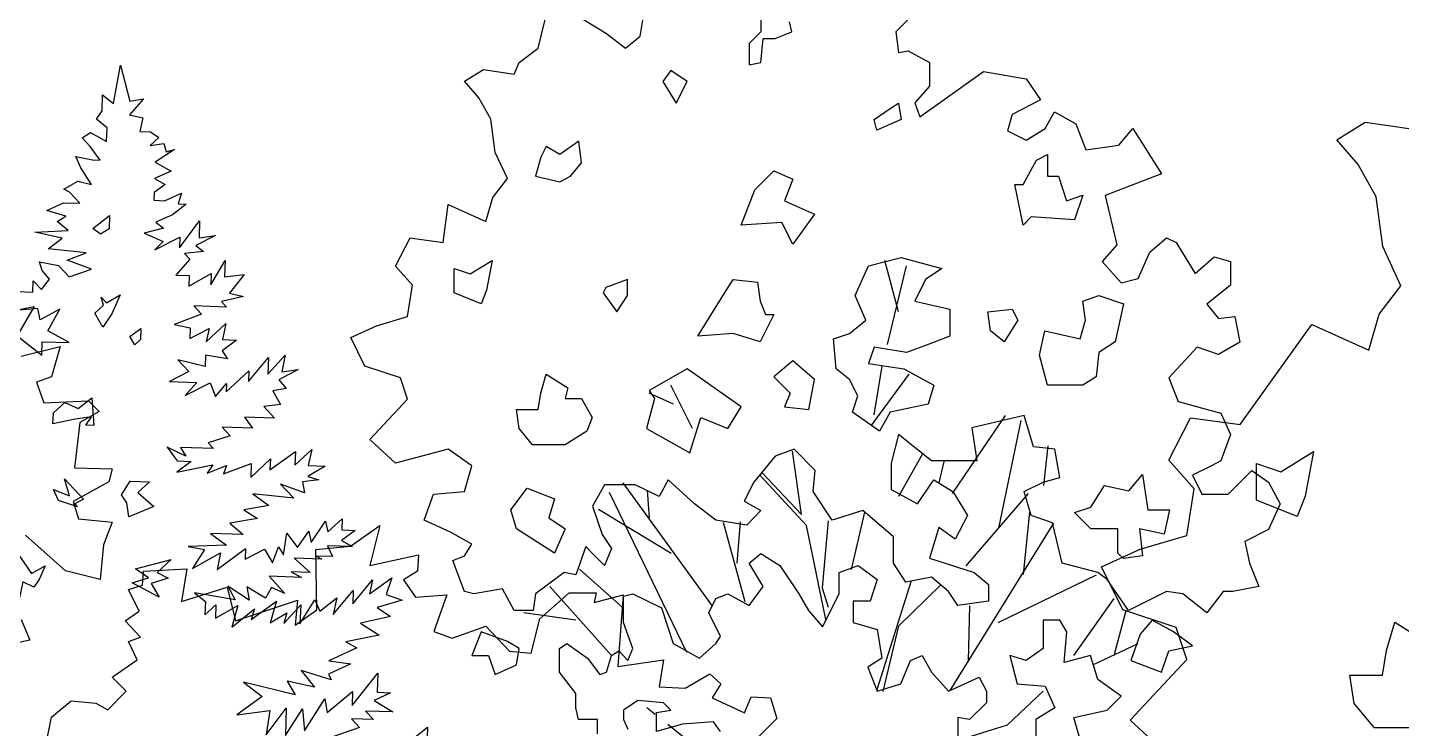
# Model space of a CAD drawing. Header units: inches. Extents: x -11 to 128, y 7 to 56.
# Drawn here: x 37.877 to 38.478, y 23.569 to 23.875 of the extents above; entities that cross this region are included whole.
import ezdxf

# ---------------------------------------------------------------- set-up
doc = ezdxf.new("R2010")
doc.units = ezdxf.units.IN
doc.header["$MEASUREMENT"] = 0
doc.layers.add('CAY', color=94, linetype='Continuous')
doc.layers.add('CAY-3', color=61, linetype='Continuous')
picture_1 = doc.add_image_def('image1.jpg', size_in_pixel=(1680, 1093))

# ---------------------------------------------------------------- blocks, each defined once
blk = doc.blocks.new('A$C76451831')
at = {"layer": 'CAY'}
for p, q in [((2228.3, 971.5), (2215.1, 1021.6)), ((2217.8, 939.8), (2236.3, 1016.3)), ((2201.9, 860.6), (2238.9, 910.7)), ((2204.6, 871.1), (2212.5, 918.7)), ((2027.8, 857.9), (2006.6, 900.2)), ((2009.3, 881.7), (1985.5, 892.2)), ((2281, 794.5), (2332.5, 870.4)), ((2326.2, 761), (2347.8, 865.6)), ((2491.6, 827), (2512.8, 868.3)), ((2512.8, 868.3), (2561.2, 861.8)), ((2134, 774), (2125.3, 835.7)), ((2228.6, 791.9), (2251.7, 832.8)), ((2370.1, 802.5), (2374.1, 840.9)), ((2268, 805.1), (2272.9, 825.9)), ((2516.4, 799.3), (2491.6, 827)), ((2047.7, 684.5), (1960.2, 805.1)), ((2138.7, 763.4), (2093.5, 812.2)), ((2095.8, 814.5), (2134, 774)), ((2022.3, 639.8), (1946.8, 795.6)), ((1985.8, 770.9), (1983.8, 797.9)), ((2294.3, 724.1), (2354.9, 794.5)), ((2509.3, 753.8), (2516.4, 799.3)), ((2007, 736.3), (1936.2, 779.1)), ((2182.7, 720.5), (2195.7, 776.4)), ((2350.1, 715.8), (2356.4, 776.4)), ((2079.1, 689), (2057.9, 766.3)), ((2071.1, 726.8), (2074.5, 766.9)), ((2157.5, 671.8), (2138.7, 763.4)), ((2159.9, 768.1), (2154, 702.8)), ((2278.7, 602.9), (2379.6, 765.8)), ((2463.9, 740.3), (2509.3, 753.8)), ((2426.2, 723.2), (2463.9, 740.3)), ((2446.8, 681.3), (2426.2, 723.2)), ((1958.8, 684.4), (1917.8, 720.8)), ((2207.6, 603.7), (2240.9, 709.9)), ((2325.4, 669), (2421.3, 715.4)), ((1948.8, 636.8), (1888.7, 704)), ((2154, 702.8), (2159.9, 684)), ((2228.7, 665.9), (2269.2, 705.2)), ((2296.7, 631.7), (2297.9, 685.1)), ((2399.3, 636.8), (2438.6, 692.2)), ((1914.2, 671.4), (1863.5, 678.5)), ((2438.6, 636.8), (2450, 680.8)), ((2498.7, 664.2), (2446.8, 681.3)), ((2213.4, 601.8), (2228.7, 665.9)), ((2509.3, 632.9), (2498.7, 664.2)), ((2417.8, 627.7), (2461.8, 648.6)), ((2334.4, 569.5), (2369.4, 602.2)), ((1991.5, 579.5), (1983.4, 586)), ((2041.2, 539.6), (2003.7, 569.7)), ((2289.6, 555.4), (2334.4, 569.5))]:
    blk.add_line(p, q, dxfattribs=at)
for points in [[(4926.9, 1978.3), (4957.4, 1984.6), (4935.3, 1946.7)], [(4944.8, 1936.1), (4982.8, 1945.6), (4974.3, 1916.1), (4959.6, 1910.8), (4966.9, 1890.8), (5010.2, 1892.9), (5020.7, 1882.3), (5001.7, 1871.8), (4996.5, 1827.5), (5033.4, 1826.4), (5030.2, 1813.8), (4995.4, 1794.8), (5000.7, 1777.9), (5033.4, 1774.7), (5024.9, 1752.6), (5021.8, 1718.9), (4988, 1727.3), (4949, 1762.1)], [(4944.8, 1679.8), (4953.2, 1659.8), (4933.2, 1655.6)], [(4968, 1554.1), (4974.3, 1584.7), (4993.3, 1600.5), (5017.5, 1598.4), (5029.1, 1592), (5047.1, 1610), (5033.4, 1623.7), (5057.6, 1640.6), (5049.2, 1658.5), (5060.8, 1662.7), (5046, 1678.5), (5059.7, 1688), (5049.2, 1709.1), (5062.9, 1713.3), (5063.9, 1727), (5106.1, 1729.1), (5100.9, 1697.5), (5145.2, 1711.2), (5153.6, 1678.5), (5213.7, 1698.6), (5211.6, 1674.3), (5232.7, 1689.1), (5231.6, 1748.1), (5265.4, 1751.3), (5293.9, 1771.3), (5284.4, 1732.3), (5331.8, 1742.9), (5330.8, 1727), (5317.1, 1718.6), (5328.7, 1701.7), (5359.3, 1703.8), (5346.6, 1668), (5364.5, 1661.6), (5397.2, 1673.2), (5420.4, 1649), (5441.5, 1646.9), (5450, 1680.6), (5478.4, 1705.9), (5504.8, 1705.9), (5502.7, 1696.5), (5531.2, 1703.8), (5525.9, 1634.2), (5570.2, 1640.6), (5566, 1614.2), (5591.3, 1613.1), (5615.5, 1626.8), (5626.1, 1617.3), (5617.7, 1603.6), (5649.3, 1588.9), (5655.6, 1604.7), (5674.6, 1603.6), (5680.9, 1583.6), (5655.6, 1558.3)], [(1914.2, 1260.8), (1944.1, 1242.4), (1962.6, 1228.2), (1976.7, 1240), (1981, 1265.2)], [(2094.3, 1267.5), (2094.3, 1244.3), (2082.9, 1232.9), (2082.9, 1212.1), (2094.3, 1214.4), (2096.6, 1237.6), (2108.4, 1237.6), (2124.5, 1244.3), (2122.2, 1253.8)], [(2240.1, 1258.5), (2225.9, 1244.3), (2228.3, 1223.9), (2237.7, 1225.8), (2258.6, 1214.4), (2258.6, 1191.2), (2244.4, 1175.1), (2249.1, 1161.4), (2311.2, 1205.4), (2352.9, 1198.3), (2366.7, 1177.9), (2339.1, 1163.7), (2334.4, 1147.6), (2352.9, 1138.5), (2371.4, 1149.9), (2380.4, 1166.1), (2401.2, 1154.7), (2410.7, 1129.1), (2442.9, 1133.8), (2456.7, 1149.9), (2484.6, 1105.9), (2429.6, 1084.7), (2441, 1036.7), (2426.8, 1020.6), (2445.3, 999.7), (2461.8, 1004.1), (2473.2, 1029.6), (2489.3, 1043.4), (2498.7, 1039.1), (2517.2, 1008.8), (2535.7, 1024.9), (2551.8, 1020.6), (2551.8, 997.4), (2528.6, 978.9), (2540, 965.1), (2556.1, 967.1), (2560.8, 941.9), (2540, 930.1), (2519.2, 937.2), (2491.7, 907.3), (2500.7, 884.1), (2542.4, 872.7), (2551.8, 851.9), (2542.4, 826.3), (2533.3, 821.6), (2514.8, 812.5), (2523.9, 794.1), (2549.4, 794.1), (2572.6, 816.9), (2588.7, 805.5), (2600.1, 784.6), (2588.7, 759.5), (2565.6, 747.7), (2570.3, 726.8), (2579.3, 704), (2554.2, 699.3), (2544.7, 699.3), (2528.6, 678.5), (2505.4, 696.9), (2489.3, 699.3), (2452.3, 680.8), (2431.5, 710.7), (2422.5, 717.8), (2387.9, 726.8), (2378.5, 766.1), (2357.6, 773.2), (2350.9, 796.4), (2369.4, 805.5), (2385.5, 810.2), (2380.8, 837.7), (2360, 840.1), (2350.9, 870.4), (2299.8, 858.6), (2304.6, 826.3), (2260.5, 826.3), (2228.3, 851.9), (2221.2, 824), (2221.2, 798.4), (2246.8, 784.6), (2262.9, 807.8), (2281.4, 796.4), (2295.5, 773.2), (2283.7, 750), (2267.6, 761.4), (2258.6, 731.5), (2302.2, 717.8), (2316, 706), (2316, 689.9), (2286.1, 685.5), (2277, 699.3), (2260.5, 713.1), (2235.4, 708.3), (2223.6, 726.8), (2223.6, 752.4), (2193.7, 777.9), (2163.8, 768.5), (2145.4, 796.4), (2147.3, 816.9), (2126.9, 837.7), (2108.4, 831), (2087.6, 805.5), (2078.1, 787), (2094.3, 777.9), (2080.5, 763.8), (2050.6, 768.5), (2029.8, 784.6), (2004.2, 807.8), (1995.2, 791.7), (1972, 803.1), (1942.1, 803.1), (1930.3, 782.3), (1939.8, 754.7), (1948.8, 741), (1942.1, 724.5), (1930.3, 736.3), (1923.7, 742.9), (1914.2, 715.4), (1902.8, 717.8), (1874.9, 696.9), (1872.6, 680.8), (1854.1, 680.8), (1842.7, 701.7), (1814.8, 696.9), (1805.7, 699.3), (1794.3, 729.2), (1805.7, 733.9), (1812.8, 745.3), (1792, 757.1), (1766.4, 768.5), (1775.5, 794.1), (1805.7, 796.4), (1812.8, 821.6), (1789.6, 837.7), (1738.5, 824), (1713.4, 847.2), (1750.3, 886.5), (1743.2, 907.3), (1708.6, 918.7), (1694.9, 946.6), (1720, 958), (1750.3, 967.1), (1755, 997.4), (1738.5, 1015.9), (1752.7, 1043.4), (1784.9, 1039.1), (1789.6, 1076), (1826.6, 1059.5), (1833.2, 1082.7), (1847.4, 1101.2), (1835.6, 1126.7), (1831.3, 1159), (1819.5, 1179.8), (1805.7, 1196), (1824.2, 1207.4), (1854.1, 1203), (1858.8, 1214.4), (1877.3, 1228.2), (1884.3, 1256.1)], [(1365.3, 951.6), (1394, 929.3), (1394.4, 942.4), (1420.7, 941.5), (1399.8, 953.1), (1411.4, 974), (1392.5, 963.8), (1390.1, 974.8), (1368.8, 972.8)], [(1353.6, 991.9), (1385.3, 990.8), (1385.6, 1001.7), (1393.5, 993.3), (1401.6, 1003.4), (1394.2, 1011.8), (1391.7, 1020.1), (1410.2, 1016.7), (1420.7, 1005.5), (1442.2, 1012.9), (1418.5, 1021.8), (1437.3, 1028.9), (1400.3, 1032.9), (1413.8, 1043.3), (1387.3, 1049.2), (1419.5, 1050.8), (1409, 1059.4), (1417.3, 1064.5), (1398.9, 1070.1), (1415, 1077.7), (1430.9, 1077.2), (1420.8, 1088), (1415.5, 1090.9), (1428.9, 1098.6), (1442.4, 1095.4), (1432.1, 1111.6), (1427, 1122.6), (1443.2, 1119.4), (1450.9, 1119.1), (1441, 1132.6), (1433.1, 1141), (1441.4, 1146.2), (1457, 1137.5), (1457.5, 1150.6), (1447.3, 1159.1), (1452.6, 1167.1), (1453.1, 1182.9), (1463.7, 1174.4), (1470.5, 1211.8), (1479.7, 1176.6), (1492.9, 1178.8), (1479.2, 1163.4), (1492.2, 1160.3), (1489.5, 1147.2), (1499.9, 1146.8), (1507.9, 1141.1), (1499.4, 1133.3), (1512.7, 1135.5), (1515.1, 1127.3), (1523.3, 1129.7), (1504.3, 1117.2), (1519.9, 1108.5), (1503.8, 1101.4), (1514, 1095.6), (1503.3, 1087.8), (1503, 1080.1), (1513.4, 1079.7), (1530, 1086.9), (1526.9, 1076.5), (1534.6, 1076.3), (1521.1, 1065.9), (1505, 1058.7), (1512.5, 1053), (1493.8, 1048.2), (1512, 1039.9), (1504.1, 1032), (1528.5, 1044.3), (1528.1, 1033.9), (1547.6, 1060), (1547.1, 1043.7), (1563, 1045.8), (1544.1, 1036.1), (1551.6, 1030.3), (1532.9, 1028.3), (1538.2, 1022.7), (1524.5, 1007.3), (1537.6, 1006.8), (1537.3, 996.4), (1559, 1008.8), (1558.6, 997.9), (1572.6, 1021.5), (1572, 1005.6), (1591.1, 1007.7), (1576.9, 989.6), (1590.4, 986.4), (1568.9, 981.7), (1573.7, 976.1), (1542, 977.2), (1549.5, 969.2), (1522.8, 959.3), (1538.6, 956), (1538.2, 945.6), (1557.1, 955.4), (1554, 942.3), (1573.2, 960.2), (1569.9, 944.5), (1583.5, 944), (1569.5, 933.6), (1574.7, 925.7), (1553.5, 929.2), (1553.1, 918.3), (1526.6, 924.7), (1537.1, 913.4), (1518.2, 903.7), (1544.9, 902.7), (1533.5, 890), (1558, 902.3), (1563, 889), (1573.8, 901.7), (1573.5, 893.6), (1595.6, 914.1), (1595.2, 903.7), (1614.6, 927.1), (1614, 910.8), (1631, 929.2), (1627.7, 913), (1643.6, 915.2), (1624.7, 905.4), (1632.1, 897), (1618.9, 894.7), (1626.6, 881.3), (1610.2, 879.2), (1620.7, 867.9), (1591.3, 868.9), (1599.1, 858.2), (1569.6, 859.3), (1577.5, 850.8), (1556, 843.9), (1561.2, 838.3), (1529.1, 839.4), (1534.2, 831), (1515.9, 839.8), (1525.9, 826.3), (1539.5, 825.9), (1525.5, 815.5), (1560.6, 822.4), (1554.9, 814.4), (1573.8, 821.9), (1570.8, 813.9), (1597.8, 823.8), (1597.4, 810.2), (1616.6, 828.2), (1616.2, 817.7), (1640.9, 835.5), (1640.4, 822.3), (1656.8, 837.6), (1653.5, 821.9), (1669.8, 821.3), (1653.1, 811), (1663.9, 807.9), (1648, 805.8), (1649.9, 795.3), (1626.6, 803.8), (1639.3, 790.2), (1599.5, 794.3), (1615, 782.9), (1590.8, 778.7), (1604.1, 770.1), (1577.2, 765.6), (1590, 754.7), (1558.3, 755.8), (1573.8, 744.4), (1536.6, 743), (1552.3, 740.2), (1540.8, 721.6), (1568.1, 736.9), (1564.8, 720.7), (1592.2, 741.1), (1591.9, 730.6), (1610.8, 740.4), (1618.5, 727), (1624.5, 742.7), (1629.2, 734.8), (1632.6, 756), (1643, 742), (1654, 757.9), (1656.3, 747), (1670.2, 767.8), (1672.6, 757.3), (1686.6, 770), (1686.2, 759.1), (1699.3, 758.6), (1685.9, 748.7), (1696.1, 742.9), (1672.1, 743.7), (1677.2, 733.1), (1661.3, 733.7), (1666.6, 730.8), (1639.9, 731.7), (1655.3, 717.6), (1636.8, 718.2), (1647, 712.9), (1615.3, 714), (1630.6, 697.1), (1617.6, 703), (1611.9, 692.8), (1593.7, 703.8), (1595.9, 690.6), (1575.1, 704.5), (1582.3, 691.1), (1542.7, 697.9), (1553.3, 689.4), (1552.8, 676.3), (1563.6, 686.3), (1563.1, 673.2), (1584.9, 685.6), (1579.1, 664.5), (1601.1, 682.3), (1598, 672), (1622.6, 689.7), (1616.4, 668.6), (1632.6, 678.5), (1629.6, 668.1), (1646.1, 686.1), (1645.4, 667.6), (1659.8, 691.1), (1664.9, 680), (1681.2, 693.1), (1677.9, 676.9), (1697.3, 700.2), (1696.8, 687.1), (1716.2, 710.4), (1713, 696.9), (1734.9, 712.5), (1729.3, 696.4), (1745, 690.8), (1720.7, 683.5), (1733.6, 674.9), (1704.3, 668.2), (1722.5, 656.7), (1690.1, 650.1), (1700.8, 644.3), (1673.6, 631.7), (1694.8, 628.7), (1673.2, 618.6), (1675.7, 613), (1646.5, 622.2), (1659.6, 605.9), (1633, 611.8), (1640.7, 598.4), (1590.4, 611), (1608.5, 596.8), (1583.9, 579.1), (1616.2, 583.4), (1612.6, 559.5), (1632.1, 585.5), (1631.2, 558.8), (1648, 585), (1649.9, 563.6), (1669.6, 594.7), (1671.9, 581.4), (1696.6, 601.9), (1696.1, 588.3), (1721.2, 619.6), (1720.6, 601), (1733.7, 600.6), (1717.6, 593), (1735.8, 581.9), (1709.1, 582.8), (1716.9, 574.4), (1695.7, 575.2), (1703.5, 566.7), (1676.5, 557.2)], [(1750.6, 551.9), (1769.7, 567.1), (1769.3, 556.7)], [(1484.5, 939.3), (1479.8, 947.6), (1490.5, 955.4), (1490.1, 944.5), (1484.5, 939.3)], [(1935.1, 560.5), (1935.1, 574.6), (1916.6, 574.6), (1914.2, 586), (1914.2, 599.8), (1898.1, 620.6), (1898.1, 643.8), (1905.2, 648.6), (1925.6, 634.4), (1937.4, 618.3), (1944.1, 620.6), (1948.8, 636.8), (1955.9, 641.5), (1964.9, 632), (1969.6, 643.8), (1960.6, 669), (1960.6, 694.6), (1969.6, 696.9), (1997.6, 683.2), (2009, 648.6), (2034.5, 634.4), (2050.6, 648.6), (2054.9, 655.2), (2043.5, 678.5), (2050.6, 692.2), (2062, 696.9), (2082.9, 685.5), (2096.6, 704), (2082.9, 726.8), (2094.3, 736.3), (2112.7, 724.5), (2131.2, 696.9), (2140.6, 680.8), (2154.4, 664.7), (2170.5, 696.9), (2170.5, 717.8), (2189, 724.5), (2207.5, 710.7), (2200.8, 689.9), (2184.3, 689.9), (2184.3, 669), (2207.5, 662.3), (2212.2, 634.4), (2198.4, 625.4), (2207.5, 602.2), (2230.7, 609.2), (2240.1, 632), (2251.5, 636.8), (2260.5, 620.6), (2277, 602.2), (2306.9, 615.9), (2314, 602.2), (2314, 590.8), (2297.5, 574.6), (2286.1, 576.6), (2286.1, 556.2)], [(2054.9, 562.8), (2048.3, 572.3), (2018, 569.9), (1992.8, 562.8), (1992.8, 581.3), (2006.6, 583.7), (1999.5, 590.8), (1974.4, 593.1), (1960.6, 583.7), (1960.6, 574.6), (1964.9, 565.2)]]:
    blk.add_lwpolyline(points, dxfattribs=at)
for points in [[(2022.5, 1195.9), (2006.6, 1206.4), (1998.7, 1195.9), (2011.9, 1174.8)], [(2220.4, 1169.5), (2228.3, 1174.8), (2231, 1158.9), (2207.2, 1148.4), (2204.6, 1158.9)], [(1919.5, 1116.7), (1916.9, 1137.8), (1898.4, 1124.6), (1885.2, 1132.5), (1880, 1122), (1874.7, 1103.5), (1898.4, 1098.2), (1909, 1103.5)], [(2362.9, 1119.3), (2373.5, 1124.6), (2373.5, 1103.5), (2384.1, 1103.5), (2392, 1079.7), (2407.8, 1085), (2399.9, 1061.2), (2357.7, 1063.9), (2349.7, 1055.9), (2341.8, 1095.6), (2349.7, 1095.6)], [(2088.5, 1090.3), (2106.9, 1108.8), (2125.4, 1100.8), (2117.5, 1079.7), (2146.5, 1066.5), (2125.4, 1037.5), (2114.9, 1058.6), (2075.3, 1055.9)], [(1443.6, 1052.7), (1459.9, 1065.3), (1459.5, 1052.2), (1451.1, 1047)], [(1795.5, 989.9), (1795.5, 1013.7), (1811.3, 1008.4), (1832.5, 1021.6), (1827.2, 992.6), (1821.9, 979.4)], [(2209.9, 855.3), (2183.5, 873.8), (2188.8, 889.6), (2180.8, 905.5), (2167.6, 916), (2165, 945.1), (2180.8, 950.3), (2196.7, 963.5), (2186.1, 987.3), (2199.3, 1016.3), (2231, 1024.3), (2270.6, 1013.7), (2254.7, 1003.1), (2244.2, 982), (2278.5, 974.1), (2278.5, 947.7), (2257.4, 939.8), (2236.3, 931.9), (2204.6, 937.1), (2199.3, 921.3), (2233.6, 916), (2262.7, 900.2), (2257.4, 881.7), (2220.4, 873.8)], [(1943.3, 995.2), (1940.7, 989.9), (1953.9, 971.5), (1964.4, 987.3), (1964.4, 1003.1)], [(2054.1, 982), (2067.3, 1003.1), (2091.1, 1000.5), (2093.7, 982), (2099, 968.8), (2106.9, 968.8), (2093.7, 942.4), (2067.3, 950.3), (2033, 947.7)], [(1445.7, 970.1), (1454.1, 978), (1451.7, 985.8), (1456.9, 980.2), (1470.4, 987.9), (1462, 969.6), (1453.4, 956.7)], [(2365.6, 929.2), (2370.9, 953), (2405.2, 945.1), (2410.4, 963.5), (2407.8, 982), (2423.6, 987.3), (2447.4, 979.4), (2439.5, 942.4), (2423.6, 931.9), (2421, 908.1), (2407.8, 900.2), (2373.5, 900.2)], [(2318.1, 953), (2315.4, 971.5), (2339.2, 974.1), (2344.5, 963.5), (2331.3, 942.4)], [(2141.2, 876.4), (2146.5, 905.5), (2125.4, 923.9), (2106.9, 908.1), (2122.8, 892.2), (2117.5, 879)], [(1903.7, 887), (1919.5, 887), (1930.1, 868.5), (1924.8, 855.3), (1903.7, 842.1), (1872, 842.1), (1858.8, 857.9), (1856.2, 876.4), (1877.3, 876.4), (1880, 892.2), (1885.2, 910.7), (1906.4, 897.5)], [(2062.1, 857.9), (2075.3, 879), (2022.5, 916), (1985.5, 894.9), (1990.8, 887), (1982.9, 857.9), (2025.1, 834.2), (2035.7, 868.5)], [(1444.6, 860.9), (1436.9, 861.2), (1442.2, 869.2), (1426.3, 867), (1404.8, 862.3), (1405.2, 873.2), (1416.4, 883.2), (1429.3, 877.3), (1442.8, 887.7)], [(2577.1, 788.1), (2577.1, 823.8), (2600.8, 815.8), (2632.5, 835.6), (2624.6, 792.1), (2616.7, 772.3)], [(1428.7, 781.7), (1410.3, 787.8), (1405.3, 798.4), (1420.9, 792.4), (1416.1, 808.9), (1434.4, 789.2), (1426.1, 784.5)], [(1476.9, 785.4), (1471.7, 793.3), (1479.9, 806.6), (1498.9, 806), (1487.6, 795.5), (1503, 781.8), (1478.7, 771.8)], [(2415.7, 781.4), (2428.9, 802.5), (2452.7, 797.2), (2465.9, 813), (2471.2, 778.7), (2492.3, 778.7), (2487, 755), (2463.2, 760.2), (2465.9, 733.8), (2447.4, 731.2), (2442.1, 736.5), (2442.1, 760.2), (2415.7, 760.2), (2399.9, 776.1)], [(1856.2, 760.2), (1850.9, 778.7), (1866.8, 799.8), (1893.2, 789.3), (1887.9, 770.8), (1903.7, 760.2), (1893.2, 736.5)], [(1364.6, 698.7), (1332.9, 710.2), (1356.9, 709.4), (1346.9, 723.3), (1362.7, 720.1), (1370.9, 735.6), (1383.8, 716.6), (1397.3, 724.3), (1391.3, 710.9), (1386.1, 703.4), (1375.4, 708.7), (1372.1, 693)], [(1485.1, 721.2), (1519.8, 730.4), (1506.2, 717.8), (1516.9, 712), (1500.4, 707.1), (1508.1, 693.7), (1481.9, 707.7), (1497.9, 712.6)], [(2392.2, 660), (2385.5, 671.4), (2369.4, 671.4), (2369.4, 643.8), (2352.9, 632), (2336.8, 636.8), (2343.9, 609.2), (2371.4, 606.9), (2380.8, 586), (2362.3, 574.6), (2362.3, 553.8), (2371.4, 544.4), (2394.6, 533), (2406.4, 551.4), (2399.3, 576.6), (2431.5, 583.7), (2445.3, 597.4), (2422.5, 613.6), (2415.4, 636.8), (2389.8, 630.1)], [(2475.5, 671.4), (2463.7, 657.6), (2454.7, 632), (2484.6, 620.6), (2491.7, 641.5), (2514.8, 646.2), (2496.4, 660)]]:
    blk.add_lwpolyline(points, close=True, dxfattribs=at)
at = {"layer": 'CAY-3'}
for p, q in [((2655.3, 1139), (2683, 1156.1)), ((2683, 1156.1), (2727.8, 1149.6)), ((2676, 1114.8), (2655.3, 1139)), ((2693.6, 1083.6), (2676, 1114.8)), ((2700.1, 1035.2), (2693.6, 1083.6)), ((2717.8, 996.9), (2700.1, 1035.2)), ((2696.6, 969.1), (2717.8, 996.9)), ((2686.6, 934.3), (2696.6, 969.1)), ((2561.2, 861.8), (2631.1, 959.1)), ((2631.1, 959.1), (2686.6, 934.3)), ((2453.9, 573.9), (2509.3, 632.9)), ((2491.6, 539.1), (2453.9, 573.9))]:
    blk.add_line(p, q, dxfattribs=at)
for points in [[(2739.4, 633.6), (2763.2, 633.6), (2779, 605.9), (2771.1, 586.1), (2739.4, 566.3), (2691.9, 566.3), (2672.1, 590.1), (2668.1, 617.8), (2699.8, 617.8), (2703.8, 641.6), (2711.7, 669.3), (2743.4, 649.5)], [(1847.4, 650.5), (1821.8, 660), (1812.8, 636.8), (1828.9, 636.8), (1835.6, 618.3), (1856.4, 627.7), (1858.8, 643.8)]]:
    blk.add_lwpolyline(points, close=True, dxfattribs=at)

msp = doc.modelspace()

# ---------------------------------------------------------------- block references
at = {"layer": 'CAY', "xscale": 0.0004489089019145984, "yscale": 0.0004489089019145984, "zscale": 0.0004489089019145984}
for p in [(37.25799, 23.31472), (35.655, 22.86225)]:
    msp.add_blockref('A$C76451831', p, dxfattribs=at)

# ---------------------------------------------------------------- pictures from other files: only their frames are drawn
image = msp.add_image(picture_1, insert=(12.49661, 7.37723), size_in_units=(74.4025, 48.40591))
image.dxf.flags = 6

doc.saveas('drawing.dxf')
